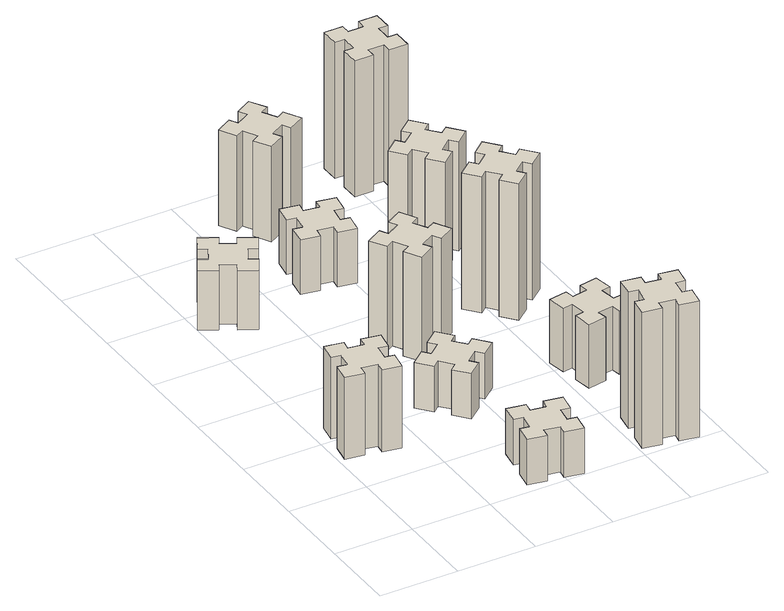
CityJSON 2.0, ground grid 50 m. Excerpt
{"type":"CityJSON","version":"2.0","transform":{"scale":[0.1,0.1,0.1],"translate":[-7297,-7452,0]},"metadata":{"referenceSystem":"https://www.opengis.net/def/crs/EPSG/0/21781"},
"CityObjects":{
"building1":{"type":"Building","attributes":{"class":"1000","function":"1000","usage":"1000","yearOfConstruction":2016,"roofType":"1000","measuredHeight":54,"storeysAboveGround":30,"storeysBelowGround":0},"geometry":[{"type":"Solid","lod":"1","boundaries":[[[[0,1,2,3,4,5,6,7,8,9,10,11,12,13,14,15,16,17,18,19]],[[17,16,20,21]],[[16,15,22,20]],[[15,14,23,22]],[[14,13,24,23]],[[13,12,25,24]],[[12,11,26,25]],[[11,10,27,26]],[[10,9,28,27]],[[9,8,29,28]],[[8,7,30,29]],[[7,6,31,30]],[[6,5,32,31]],[[5,4,33,32]],[[4,3,34,33]],[[3,2,35,34]],[[2,1,36,35]],[[1,0,37,36]],[[0,19,38,37]],[[19,18,39,38]],[[18,17,21,39]],[[24,25,26,27,28,29,30,31,32,33,34,35,36,37,38,39,21,20,22,23]]]]}]},
"building2":{"type":"Building","attributes":{"class":"1000","function":"1000","usage":"1000","yearOfConstruction":2016,"roofType":"1000","measuredHeight":39,"storeysAboveGround":30,"storeysBelowGround":0},"geometry":[{"type":"Solid","lod":"1","boundaries":[[[[40,41,42,43,44,45,46,47,48,49,50,51,52,53,54,55,56,57,58,59]],[[57,56,60,61]],[[56,55,62,60]],[[55,54,63,62]],[[54,53,64,63]],[[53,52,65,64]],[[52,51,66,65]],[[51,50,67,66]],[[50,49,68,67]],[[49,48,69,68]],[[48,47,70,69]],[[47,46,71,70]],[[46,45,72,71]],[[45,44,73,72]],[[44,43,74,73]],[[43,42,75,74]],[[42,41,76,75]],[[41,40,77,76]],[[40,59,78,77]],[[59,58,79,78]],[[58,57,61,79]],[[64,65,66,67,68,69,70,71,72,73,74,75,76,77,78,79,61,60,62,63]]]]}]},
"building3":{"type":"Building","attributes":{"class":"1000","function":"1000","usage":"1000","yearOfConstruction":2016,"roofType":"1000","measuredHeight":30,"storeysAboveGround":30,"storeysBelowGround":0},"geometry":[{"type":"Solid","lod":"1","boundaries":[[[[80,81,82,83,84,85,86,87,88,89,90,91,92,93,94,95,96,97,98,99]],[[97,96,100,101]],[[96,95,102,100]],[[95,94,103,102]],[[94,93,104,103]],[[93,92,105,104]],[[92,91,106,105]],[[91,90,107,106]],[[90,89,108,107]],[[89,88,109,108]],[[88,87,110,109]],[[87,86,111,110]],[[86,85,112,111]],[[85,84,113,112]],[[84,83,114,113]],[[83,82,115,114]],[[82,81,116,115]],[[81,80,117,116]],[[80,99,118,117]],[[99,98,119,118]],[[98,97,101,119]],[[104,105,106,107,108,109,110,111,112,113,114,115,116,117,118,119,101,100,102,103]]]]}]},
"building4":{"type":"Building","attributes":{"class":"1000","function":"1000","usage":"1000","yearOfConstruction":2016,"roofType":"1000","measuredHeight":30,"storeysAboveGround":30,"storeysBelowGround":0},"geometry":[{"type":"Solid","lod":"1","boundaries":[[[[120,121,122,123,124,125,126,127,128,129,130,131,132,133,134,135,136,137,138,139]],[[137,136,140,141]],[[136,135,142,140]],[[135,134,143,142]],[[134,133,144,143]],[[133,132,145,144]],[[132,131,146,145]],[[131,130,147,146]],[[130,129,148,147]],[[129,128,149,148]],[[128,127,150,149]],[[127,126,151,150]],[[126,125,152,151]],[[125,124,153,152]],[[124,123,154,153]],[[123,122,155,154]],[[122,121,156,155]],[[121,120,157,156]],[[120,139,158,157]],[[139,138,159,158]],[[138,137,141,159]],[[144,145,146,147,148,149,150,151,152,153,154,155,156,157,158,159,141,140,142,143]]]]}]},
"building5":{"type":"Building","attributes":{"class":"1000","function":"1000","usage":"1000","yearOfConstruction":2016,"roofType":"1000","measuredHeight":69,"storeysAboveGround":30,"storeysBelowGround":0},"geometry":[{"type":"Solid","lod":"1","boundaries":[[[[160,161,162,163,164,165,166,167,168,169,170,171,172,173,174,175,176,177,178,179]],[[177,176,180,181]],[[176,175,182,180]],[[175,174,183,182]],[[174,173,184,183]],[[173,172,185,184]],[[172,171,186,185]],[[171,170,187,186]],[[170,169,188,187]],[[169,168,189,188]],[[168,167,190,189]],[[167,166,191,190]],[[166,165,192,191]],[[165,164,193,192]],[[164,163,194,193]],[[163,162,195,194]],[[162,161,196,195]],[[161,160,197,196]],[[160,179,198,197]],[[179,178,199,198]],[[178,177,181,199]],[[184,185,186,187,188,189,190,191,192,193,194,195,196,197,198,199,181,180,182,183]]]]}]},
"building6":{"type":"Building","attributes":{"class":"1000","function":"1000","usage":"1000","yearOfConstruction":2016,"roofType":"1000","measuredHeight":36,"storeysAboveGround":30,"storeysBelowGround":0},"geometry":[{"type":"Solid","lod":"1","boundaries":[[[[200,201,202,203,204,205,206,207,208,209,210,211,212,213,214,215,216,217,218,219]],[[217,216,220,221]],[[216,215,222,220]],[[215,214,223,222]],[[214,213,224,223]],[[213,212,225,224]],[[212,211,226,225]],[[211,210,227,226]],[[210,209,228,227]],[[209,208,229,228]],[[208,207,230,229]],[[207,206,231,230]],[[206,205,232,231]],[[205,204,233,232]],[[204,203,234,233]],[[203,202,235,234]],[[202,201,236,235]],[[201,200,237,236]],[[200,219,238,237]],[[219,218,239,238]],[[218,217,221,239]],[[224,225,226,227,228,229,230,231,232,233,234,235,236,237,238,239,221,220,222,223]]]]}]},
"building7":{"type":"Building","attributes":{"class":"1000","function":"1000","usage":"1000","yearOfConstruction":2016,"roofType":"1000","measuredHeight":90,"storeysAboveGround":30,"storeysBelowGround":0},"geometry":[{"type":"Solid","lod":"1","boundaries":[[[[240,241,242,243,244,245,246,247,248,249,250,251,252,253,254,255,256,257,258,259]],[[257,256,260,261]],[[256,255,262,260]],[[255,254,263,262]],[[254,253,264,263]],[[253,252,265,264]],[[252,251,266,265]],[[251,250,267,266]],[[250,249,268,267]],[[249,248,269,268]],[[248,247,270,269]],[[247,246,271,270]],[[246,245,272,271]],[[245,244,273,272]],[[244,243,274,273]],[[243,242,275,274]],[[242,241,276,275]],[[241,240,277,276]],[[240,259,278,277]],[[259,258,279,278]],[[258,257,261,279]],[[264,265,266,267,268,269,270,271,272,273,274,275,276,277,278,279,261,260,262,263]]]]}]},
"building8":{"type":"Building","attributes":{"class":"1000","function":"1000","usage":"1000","yearOfConstruction":2016,"roofType":"1000","measuredHeight":63,"storeysAboveGround":30,"storeysBelowGround":0},"geometry":[{"type":"Solid","lod":"1","boundaries":[[[[280,281,282,283,284,285,286,287,288,289,290,291,292,293,294,295,296,297,298,299]],[[297,296,300,301]],[[296,295,302,300]],[[295,294,303,302]],[[294,293,304,303]],[[293,292,305,304]],[[292,291,306,305]],[[291,290,307,306]],[[290,289,308,307]],[[289,288,309,308]],[[288,287,310,309]],[[287,286,311,310]],[[286,285,312,311]],[[285,284,313,312]],[[284,283,314,313]],[[283,282,315,314]],[[282,281,316,315]],[[281,280,317,316]],[[280,299,318,317]],[[299,298,319,318]],[[298,297,301,319]],[[304,305,306,307,308,309,310,311,312,313,314,315,316,317,318,319,301,300,302,303]]]]}]},
"building9":{"type":"Building","attributes":{"class":"1000","function":"1000","usage":"1000","yearOfConstruction":2016,"roofType":"1000","measuredHeight":42,"storeysAboveGround":30,"storeysBelowGround":0},"geometry":[{"type":"Solid","lod":"1","boundaries":[[[[320,321,322,323,324,325,326,327,328,329,330,331,332,333,334,335,336,337,338,339]],[[337,336,340,341]],[[336,335,342,340]],[[335,334,343,342]],[[334,333,344,343]],[[333,332,345,344]],[[332,331,346,345]],[[331,330,347,346]],[[330,329,348,347]],[[329,328,349,348]],[[328,327,350,349]],[[327,326,351,350]],[[326,325,352,351]],[[325,324,353,352]],[[324,323,354,353]],[[323,322,355,354]],[[322,321,356,355]],[[321,320,357,356]],[[320,339,358,357]],[[339,338,359,358]],[[338,337,341,359]],[[344,345,346,347,348,349,350,351,352,353,354,355,356,357,358,359,341,340,342,343]]]]}]},
"building10":{"type":"Building","attributes":{"class":"1000","function":"1000","usage":"1000","yearOfConstruction":2016,"roofType":"1000","measuredHeight":90,"storeysAboveGround":30,"storeysBelowGround":0},"geometry":[{"type":"Solid","lod":"1","boundaries":[[[[360,361,362,363,364,365,366,367,368,369,370,371,372,373,374,375,376,377,378,379]],[[377,376,380,381]],[[376,375,382,380]],[[375,374,383,382]],[[374,373,384,383]],[[373,372,385,384]],[[372,371,386,385]],[[371,370,387,386]],[[370,369,388,387]],[[369,368,389,388]],[[368,367,390,389]],[[367,366,391,390]],[[366,365,392,391]],[[365,364,393,392]],[[364,363,394,393]],[[363,362,395,394]],[[362,361,396,395]],[[361,360,397,396]],[[360,379,398,397]],[[379,378,399,398]],[[378,377,381,399]],[[384,385,386,387,388,389,390,391,392,393,394,395,396,397,398,399,381,380,382,383]]]]}]},
"building11":{"type":"Building","attributes":{"class":"1000","function":"1000","usage":"1000","yearOfConstruction":2016,"roofType":"1000","measuredHeight":72,"storeysAboveGround":30,"storeysBelowGround":0},"geometry":[{"type":"Solid","lod":"1","boundaries":[[[[400,401,402,403,404,405,406,407,408,409,410,411,412,413,414,415,416,417,418,419]],[[417,416,420,421]],[[416,415,422,420]],[[415,414,423,422]],[[414,413,424,423]],[[413,412,425,424]],[[412,411,426,425]],[[411,410,427,426]],[[410,409,428,427]],[[409,408,429,428]],[[408,407,430,429]],[[407,406,431,430]],[[406,405,432,431]],[[405,404,433,432]],[[404,403,434,433]],[[403,402,435,434]],[[402,401,436,435]],[[401,400,437,436]],[[400,419,438,437]],[[419,418,439,438]],[[418,417,421,439]],[[424,425,426,427,428,429,430,431,432,433,434,435,436,437,438,439,421,420,422,423]]]]}]},
"building12":{"type":"Building","attributes":{"class":"1000","function":"1000","usage":"1000","yearOfConstruction":2016,"roofType":"1000","measuredHeight":90,"storeysAboveGround":30,"storeysBelowGround":0},"geometry":[{"type":"Solid","lod":"1","boundaries":[[[[440,441,442,443,444,445,446,447,448,449,450,451,452,453,454,455,456,457,458,459]],[[457,456,460,461]],[[456,455,462,460]],[[455,454,463,462]],[[454,453,464,463]],[[453,452,465,464]],[[452,451,466,465]],[[451,450,467,466]],[[450,449,468,467]],[[449,448,469,468]],[[448,447,470,469]],[[447,446,471,470]],[[446,445,472,471]],[[445,444,473,472]],[[444,443,474,473]],[[443,442,475,474]],[[442,441,476,475]],[[441,440,477,476]],[[440,459,478,477]],[[459,458,479,478]],[[458,457,461,479]],[[464,465,466,467,468,469,470,471,472,473,474,475,476,477,478,479,461,460,462,463]]]]}]}
},
"vertices":[
[335,877,0],[352,975,0],[411,965,0],[432,1083,0],[314,1104,0],[304,1045,0],[205,1062,0],[216,1121,0],[97,1142,0],[77,1024,0],[136,1014,0],[118,915,0],[59,926,0],[38,807,0],[157,787,0],[167,846,0],[265,828,0],[255,769,0],[373,748,0],[394,867,0],[265,828,540],[255,769,540],[167,846,540],[157,787,540],[38,807,540],[59,926,540],[118,915,540],[136,1014,540],[77,1024,540],[97,1142,540],[216,1121,540],[205,1062,540],[304,1045,540],[314,1104,540],[432,1083,540],[411,965,540],[352,975,540],[335,877,540],[394,867,540],[373,748,540],
[306,2327,0],[356,2414,0],[408,2384,0],[468,2488,0],[364,2548,0],[334,2496,0],[247,2546,0],[277,2598,0],[173,2658,0],[113,2554,0],[165,2524,0],[115,2437,0],[63,2467,0],[3,2363,0],[107,2303,0],[137,2355,0],[224,2305,0],[194,2253,0],[298,2193,0],[358,2297,0],[224,2305,390],[194,2253,390],[137,2355,390],[107,2303,390],[3,2363,390],[63,2467,390],[115,2437,390],[165,2524,390],[113,2554,390],[173,2658,390],[277,2598,390],[247,2546,390],[334,2496,390],[364,2548,390],[468,2488,390],[408,2384,390],[356,2414,390],[306,2327,390],[358,2297,390],[298,2193,390],
[876,274,0],[858,175,0],[799,186,0],[778,67,0],[897,47,0],[907,106,0],[1005,88,0],[995,29,0],[1113,8,0],[1134,127,0],[1075,137,0],[1092,235,0],[1151,225,0],[1172,343,0],[1054,364,0],[1044,305,0],[945,322,0],[956,381,0],[837,402,0],[817,284,0],[945,322,300],[956,381,300],[1044,305,300],[1054,364,300],[1172,343,300],[1151,225,300],[1092,235,300],[1075,137,300],[1134,127,300],[1113,8,300],[995,29,300],[1005,88,300],[907,106,300],[897,47,300],[778,67,300],[799,186,300],[858,175,300],[876,274,300],[817,284,300],[837,402,300],
[908,929,0],[984,993,0],[1023,947,0],[1115,1024,0],[1038,1116,0],[992,1078,0],[927,1154,0],[973,1193,0],[896,1285,0],[804,1208,0],[843,1162,0],[766,1097,0],[728,1143,0],[636,1066,0],[713,974,0],[759,1013,0],[823,936,0],[777,898,0],[854,806,0],[946,883,0],[823,936,300],[777,898,300],[759,1013,300],[713,974,300],[636,1066,300],[728,1143,300],[766,1097,300],[843,1162,300],[804,1208,300],[896,1285,300],[973,1193,300],[927,1154,300],[992,1078,300],[1038,1116,300],[1115,1024,300],[1023,947,300],[984,993,300],[908,929,300],[946,883,300],[854,806,300],
[1096,1697,0],[1046,1784,0],[1098,1814,0],[1038,1918,0],[934,1858,0],[964,1806,0],[877,1756,0],[847,1808,0],[743,1748,0],[803,1644,0],[855,1674,0],[905,1587,0],[853,1557,0],[913,1453,0],[1017,1513,0],[987,1565,0],[1074,1615,0],[1104,1563,0],[1208,1623,0],[1148,1727,0],[1074,1615,690],[1104,1563,690],[987,1565,690],[1017,1513,690],[913,1453,690],[853,1557,690],[905,1587,690],[855,1674,690],[803,1644,690],[743,1748,690],[847,1808,690],[877,1756,690],[964,1806,690],[934,1858,690],[1038,1918,690],[1098,1814,690],[1046,1784,690],[1096,1697,690],[1148,1727,690],[1208,1623,690],
[944,2625,0],[845,2642,0],[856,2701,0],[737,2722,0],[717,2604,0],[776,2594,0],[758,2495,0],[699,2506,0],[678,2387,0],[797,2367,0],[807,2426,0],[905,2408,0],[895,2349,0],[1013,2328,0],[1034,2447,0],[975,2457,0],[992,2555,0],[1051,2545,0],[1072,2663,0],[954,2684,0],[992,2555,360],[1051,2545,360],[975,2457,360],[1034,2447,360],[1013,2328,360],[895,2349,360],[905,2408,360],[807,2426,360],[797,2367,360],[678,2387,360],[699,2506,360],[758,2495,360],[776,2594,360],[717,2604,360],[737,2722,360],[856,2701,360],[845,2642,360],[944,2625,360],[954,2684,360],[1072,2663,360],
[1784,305,0],[1685,322,0],[1696,381,0],[1577,402,0],[1557,284,0],[1616,274,0],[1598,175,0],[1539,186,0],[1518,67,0],[1637,47,0],[1647,106,0],[1745,88,0],[1735,29,0],[1853,8,0],[1874,127,0],[1815,137,0],[1832,235,0],[1891,225,0],[1912,343,0],[1794,364,0],[1832,235,900],[1891,225,900],[1815,137,900],[1874,127,900],[1853,8,900],[1735,29,900],[1745,88,900],[1647,106,900],[1637,47,900],[1518,67,900],[1539,186,900],[1598,175,900],[1616,274,900],[1557,284,900],[1577,402,900],[1696,381,900],[1685,322,900],[1784,305,900],[1794,364,900],[1912,343,900],
[996,3177,0],[946,3264,0],[998,3294,0],[938,3398,0],[834,3338,0],[864,3286,0],[777,3236,0],[747,3288,0],[643,3228,0],[703,3124,0],[755,3154,0],[805,3067,0],[753,3037,0],[813,2933,0],[917,2993,0],[887,3045,0],[974,3095,0],[1004,3043,0],[1108,3103,0],[1048,3207,0],[974,3095,630],[1004,3043,630],[887,3045,630],[917,2993,630],[813,2933,630],[753,3037,630],[805,3067,630],[755,3154,630],[703,3124,630],[643,3228,630],[747,3288,630],[777,3236,630],[864,3286,630],[834,3338,630],[938,3398,630],[998,3294,630],[946,3264,630],[996,3177,630],[1048,3207,630],[1108,3103,630],
[1685,828,0],[1784,846,0],[1794,787,0],[1912,807,0],[1891,926,0],[1832,915,0],[1815,1014,0],[1874,1024,0],[1853,1142,0],[1735,1121,0],[1745,1062,0],[1647,1045,0],[1637,1104,0],[1518,1083,0],[1539,965,0],[1598,975,0],[1616,877,0],[1557,867,0],[1577,748,0],[1696,769,0],[1616,877,420],[1557,867,420],[1598,975,420],[1539,965,420],[1518,1083,420],[1637,1104,420],[1647,1045,420],[1745,1062,420],[1735,1121,420],[1853,1142,420],[1874,1024,420],[1815,1014,420],[1832,915,420],[1891,926,420],[1912,807,420],[1794,787,420],[1784,846,420],[1685,828,420],[1696,769,420],[1577,748,420],
[1732,1818,0],[1667,1894,0],[1713,1933,0],[1636,2025,0],[1544,1948,0],[1583,1902,0],[1506,1837,0],[1468,1883,0],[1376,1806,0],[1453,1714,0],[1499,1753,0],[1563,1676,0],[1517,1638,0],[1594,1546,0],[1686,1623,0],[1648,1669,0],[1724,1733,0],[1763,1687,0],[1855,1764,0],[1778,1856,0],[1724,1733,900],[1763,1687,900],[1648,1669,900],[1686,1623,900],[1594,1546,900],[1517,1638,900],[1563,1676,900],[1499,1753,900],[1453,1714,900],[1376,1806,900],[1468,1883,900],[1506,1837,900],[1583,1902,900],[1544,1948,900],[1636,2025,900],[1713,1933,900],[1667,1894,900],[1732,1818,900],[1778,1856,900],[1855,1764,900],
[1399,2393,0],[1463,2316,0],[1417,2278,0],[1494,2186,0],[1586,2263,0],[1548,2309,0],[1624,2373,0],[1663,2327,0],[1755,2404,0],[1678,2496,0],[1632,2458,0],[1567,2534,0],[1613,2573,0],[1536,2665,0],[1444,2588,0],[1483,2542,0],[1406,2477,0],[1368,2523,0],[1276,2446,0],[1353,2354,0],[1406,2477,720],[1368,2523,720],[1483,2542,720],[1444,2588,720],[1536,2665,720],[1613,2573,720],[1567,2534,720],[1632,2458,720],[1678,2496,720],[1755,2404,720],[1663,2327,720],[1624,2373,720],[1548,2309,720],[1586,2263,720],[1494,2186,720],[1417,2278,720],[1463,2316,720],[1399,2393,720],[1353,2354,720],[1276,2446,720],
[1565,3155,0],[1665,3155,0],[1665,3095,0],[1785,3095,0],[1785,3215,0],[1725,3215,0],[1725,3315,0],[1785,3315,0],[1785,3435,0],[1665,3435,0],[1665,3375,0],[1565,3375,0],[1565,3435,0],[1445,3435,0],[1445,3315,0],[1505,3315,0],[1505,3215,0],[1445,3215,0],[1445,3095,0],[1565,3095,0],[1505,3215,900],[1445,3215,900],[1505,3315,900],[1445,3315,900],[1445,3435,900],[1565,3435,900],[1565,3375,900],[1665,3375,900],[1665,3435,900],[1785,3435,900],[1785,3315,900],[1725,3315,900],[1725,3215,900],[1785,3215,900],[1785,3095,900],[1665,3095,900],[1665,3155,900],[1565,3155,900],[1565,3095,900],[1445,3095,900]
]}
